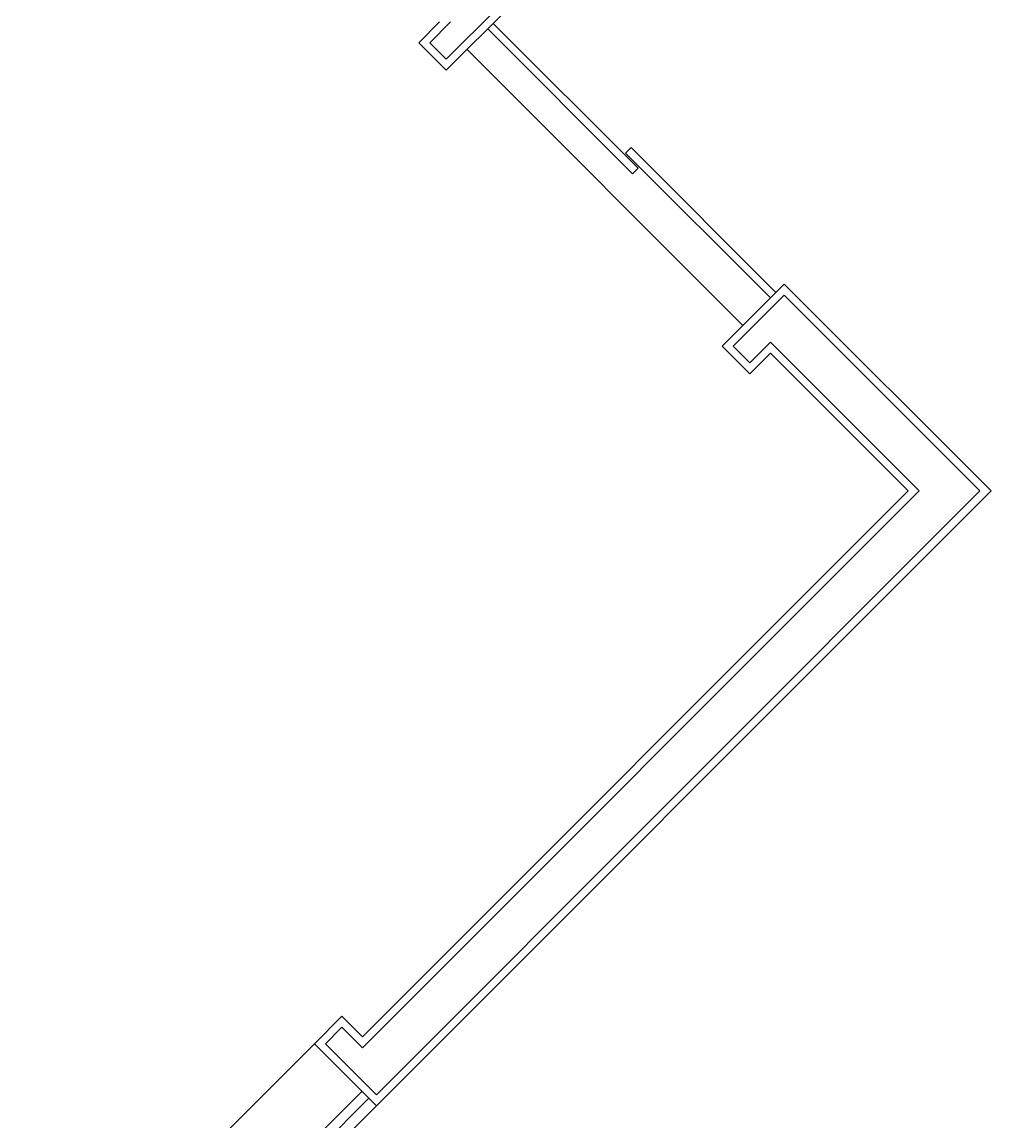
# Model space of a CAD drawing. Header units: millimetres. Extents: x 204 to 540, y 123 to 306.
# Drawn here: x 219.52 to 224.49, y 149.52 to 155.16 of the extents above; entities that cross this region are included whole.
import ezdxf

# ---------------------------------------------------------------- set-up
doc = ezdxf.new("R2010")
doc.units = ezdxf.units.MM
doc.header["$LTSCALE"] = 0.03
for name, color, linetype, lineweight in [('Muro carga', 150, 'Continuous', 35), ('Muros', 254, 'Continuous', 0), ('Puertas', 22, 'Continuous', 0), ('Ventanas', 121, 'Continuous', 0)]:
    doc.layers.add(name, color=color, linetype=linetype, lineweight=lineweight)

msp = doc.modelspace()

# ---------------------------------------------------------------- linework, layer by layer
at = {"layer": 'Muro carga'}
for p, q in [((221.6991, 154.9673), (221.9608, 155.2289)), ((221.6143, 155.0521), (221.7204, 155.1582)), ((221.6143, 155.0521), (221.6991, 154.9673)), ((223.1699, 153.4965), (223.4316, 153.7581)), ((223.4316, 153.7581), (224.4357, 152.754)), ((223.1699, 153.4965), (223.2548, 153.4116)), ((223.2548, 153.4116), (223.3608, 153.5177)), ((223.3608, 153.5177), (224.1245, 152.754)), ((221.2698, 149.8993), (224.1245, 152.754)), ((221.3405, 149.6589), (224.4357, 152.754)), ((221.0788, 149.9205), (221.1637, 150.0053)), ((221.1637, 150.0053), (221.2698, 149.8993)), ((221.0788, 149.9205), (221.3405, 149.6589))]:
    msp.add_line(p, q, dxfattribs=at)
at = {"layer": 'Muros'}
for p, q in [((221.6991, 154.9107), (222.0173, 155.2289)), ((221.5577, 155.0521), (221.6638, 155.1582)), ((221.5577, 155.0521), (221.6991, 154.9107)), ((221.8052, 155.0168), (223.2194, 153.6026)), ((223.1134, 153.4965), (223.4316, 153.8147)), ((223.4316, 153.8147), (224.4922, 152.754)), ((223.1134, 153.4965), (223.2548, 153.3551)), ((223.2548, 153.3551), (223.3608, 153.4611)), ((223.3608, 153.4611), (224.068, 152.754)), ((207.3751, 135.6369), (224.4922, 152.754)), ((221.2698, 149.9558), (224.068, 152.754)), ((221.0223, 149.9205), (221.1637, 150.0619)), ((221.1637, 150.0619), (221.2698, 149.9558)), ((219.6081, 148.5063), (221.0223, 149.9205)), ((221.0223, 149.9205), (221.3405, 149.6023))]:
    msp.add_line(p, q, dxfattribs=at)
at = {"layer": 'Puertas'}
for p, q in [((222.682, 154.4087), (221.9396, 155.1511)), ((222.6537, 154.3804), (221.9113, 155.1228)), ((222.6467, 154.5147), (222.6184, 154.4864)), ((223.3891, 153.7723), (222.6467, 154.5147)), ((223.3608, 153.744), (222.6184, 154.4864)), ((222.682, 154.4087), (222.6537, 154.3804))]:
    msp.add_line(p, q, dxfattribs=at)
at = {"layer": 'Ventanas'}
for p, q in [((221.2662, 149.6765), (219.852, 148.2623)), ((221.3016, 149.6412), (219.8874, 148.227))]:
    msp.add_line(p, q, dxfattribs=at)

doc.saveas('drawing.dxf')
